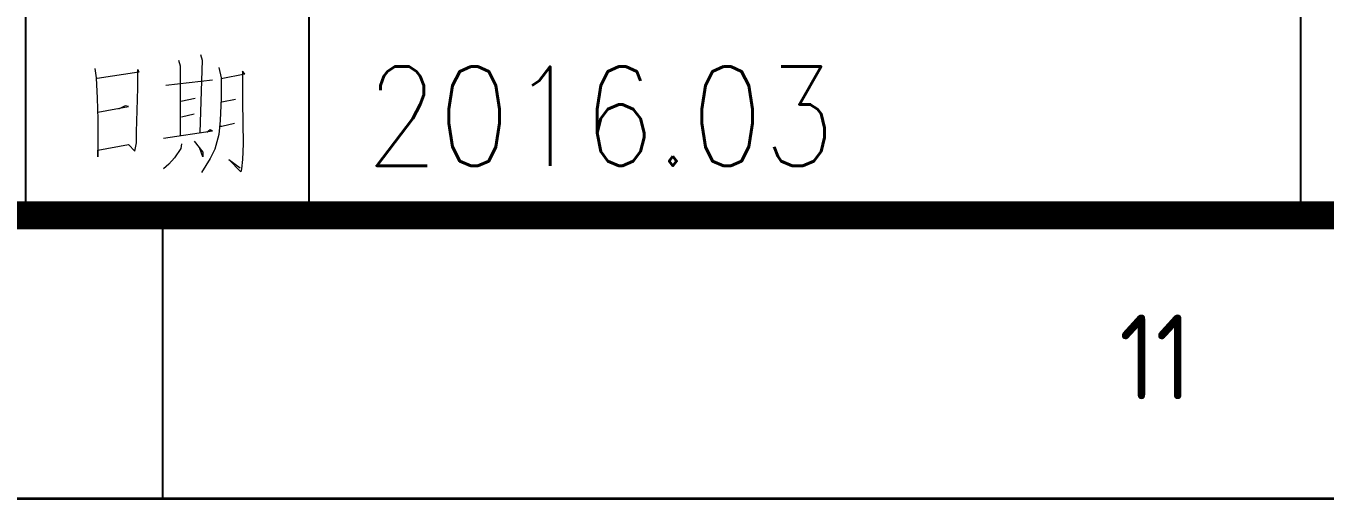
# Model space of a CAD drawing. Extents: x 238398 to 585159, y -66832 to 191741.
# Drawn here: x 399734 to 402027, y -66822 to -65986 of the extents above; entities that cross this region are included whole.
import ezdxf
from ezdxf.enums import TextEntityAlignment as Align

# ---------------------------------------------------------------- set-up
doc = ezdxf.new("R2010")
doc.units = 0
doc.header["$LTSCALE"] = 1000
doc.header["$MEASUREMENT"] = 0
doc.styles.get("Standard").update_dxf_attribs({"font": 'gbenor.shx', "bigfont": 'gbcbig.shx'})
doc.styles.add('TK', font='GEDITXT.SHX', dxfattribs={"width": 0.85, "height": 3.5, "bigfont": 'hztxt1.shx'})

# ---------------------------------------------------------------- blocks, each defined once
blk = doc.blocks.new('GEDI_WK_A1')
at = {"color": 3}
blk.add_line((700.833, 0), (700.833, 10), dxfattribs=at)
for points, const_width in [([(0, 0), (841, 0), (841, 594), (0, 594)], 0.1), ([(25, 10), (831, 10), (831, 584), (25, 584)], 1)]:
    blk.add_lwpolyline(points, close=True, dxfattribs=dict(at, const_width=const_width))
blk.add_text('11', height=3, dxfattribs=at).set_placement((735.875, 5), align=Align.MIDDLE)
blk = doc.blocks.new('GEDI_TQ_2012')
at = {"color": 2}
for p, q in [((-90, 0), (-90, 40)), ((-135, 0), (-135, 28)), ((-125, 0), (-125, 28))]:
    blk.add_line(p, q, dxfattribs=at)
at = {"color": 7}
blk.add_line((0, 0), (-180, 0), dxfattribs=at)
at = {"color": 7, "lineweight": 0}
for points in [[(-128.839, 5.674), (-128.777, 5.478), (-128.863, 2.922)], [(-132.575, 5.188), (-132.521, 4.858), (-132.489, 4.137), (-132.466, 3.384), (-132.466, 3.282), (-132.466, 2.757), (-132.466, 2.067), (-132.466, 2.302), (-131.376, 2.498), (-131.156, 2.263), (-131.101, 2.561), (-131.101, 2.953), (-131.07, 3.706), (-131.046, 4.498), (-131.046, 5.149), (-131.015, 5.055), (-132.489, 4.827)], [(-129.616, 5.478), (-129.561, 5.282), (-129.561, 2.827)], [(-128.196, 5.219), (-128.11, 4.858), (-128.11, 4.137), (-128.142, 3.345), (-128.196, 2.859), (-128.338, 2.333), (-128.502, 2.004), (-128.808, 1.51)], [(-128.11, 4.827), (-127.279, 4.992), (-127.357, 5.086), (-127.357, 4.066), (-127.357, 4.004), (-127.334, 2.529), (-127.357, 1.973), (-127.389, 1.643), (-127.412, 1.541), (-127.836, 1.973), (-127.444, 1.675)], [(-130.063, 4.592), (-128.416, 4.788)], [(-129.53, 4.035), (-129.028, 4.137)], [(-132.466, 3.643), (-131.376, 3.839), (-131.493, 3.87), (-131.736, 3.745)], [(-128.087, 4.004), (-127.608, 4.106)], [(-129.506, 3.478), (-129.059, 3.58)], [(-128.142, 3.149), (-128.087, 3.149), (-127.64, 3.251)], [(-130.141, 2.725), (-128.416, 2.984), (-128.502, 3.023), (-128.612, 2.922)], [(-129.506, 2.529), (-129.53, 2.365), (-129.757, 2.035), (-129.953, 1.808), (-130.141, 1.643)], [(-129.059, 2.624), (-128.753, 2.231), (-128.753, 2.067), (-128.863, 2.365)]]:
    blk.add_lwpolyline(points, dxfattribs=at)
blk.add_text('445566', height=0.0001).set_placement((-132.466, 2.302))
blk = doc.blocks.new('CEEC_TK_A1')
for name, p in [('GEDI_WK_A1', (0, 0)), ('GEDI_TQ_2012', (831, 10))]:
    blk.add_blockref(name, p)
at = {"style": 'TK', "width": 0.85}
for tag, height, p in [('PROJECTNAME', 4.75, (776, 44)), ('PHASE', 4, (818, 44)), ('DRAWINGNAME', 4.75, (786, 31))]:
    blk.add_attdef(tag, text='', height=height, dxfattribs=at).set_placement(p, align=Align.MIDDLE_CENTER)
for tag, p, height in [('APPROVE', (663, 32.75), 3.5), ('DESIGN', (708, 32.75), 3.5), ('REVIEW1', (663, 25.75), 3.5), ('DRAW', (708, 25.75), 3.5), ('DRAWINGNUMBER', (758, 18.5), 4), ('REVIEW2', (663, 18.75), 3.5), ('PROPORTION', (708, 18.75), 3.5), ('CHECK', (663, 11.75), 3.5), ('DATE', (708, 11.75), 3.5), ('VERSION', (824, 11.75), 3.5)]:
    blk.add_attdef(tag, p, '', height=height, dxfattribs=at)

msp = doc.modelspace()

# ---------------------------------------------------------------- block references
ref = msp.add_blockref('CEEC_TK_A1', (364934.5, -66819.8), dxfattribs=dict(xscale=50, yscale=50, zscale=50))
ref.add_attrib('DATE', '2016.03', (400334.5, -66232.3), dxfattribs={"height": 175, "style": 'TK', "width": 0.85})

doc.saveas('drawing.dxf')
